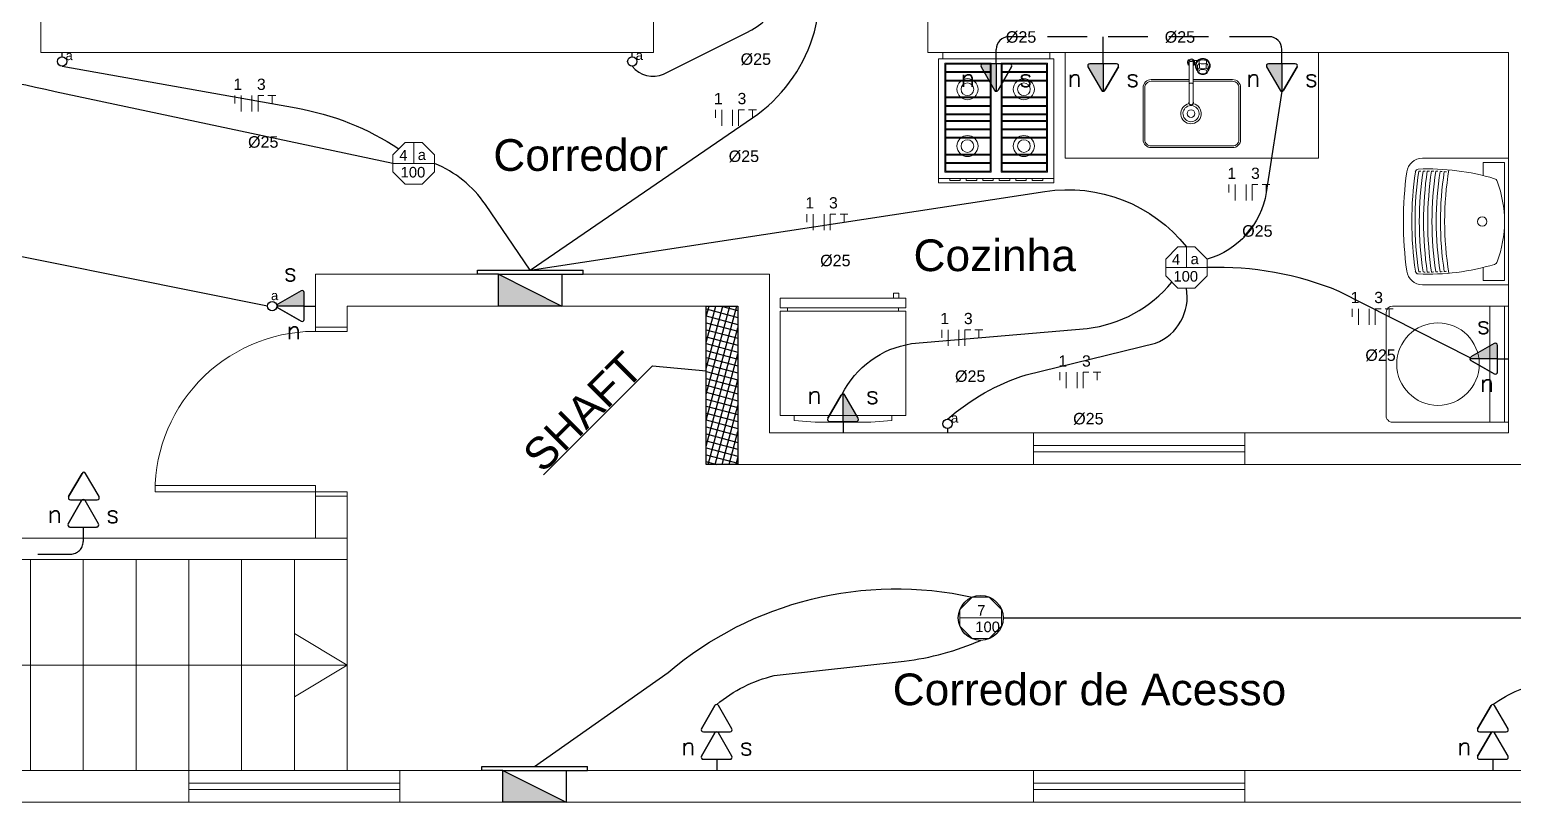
# Model space of a CAD drawing. Header units: millimetres. Extents: x 50 to 186, y -32 to 33.
# Drawn here: x 60.27 to 67.29, y 21.82 to 25.48 of the extents above; entities that cross this region are included whole.
import ezdxf

# ---------------------------------------------------------------- set-up
doc = ezdxf.new("R2010")
doc.units = ezdxf.units.MM
doc.linetypes.add('HIDDEN', pattern=[0.375, 0.25, -0.125])
doc.layers.get('0').update_dxf_attribs({"lineweight": 30})
for name, color, linetype in [('1 - Circuitos', 7, 'Continuous'), ('5 - Identificadores', 7, 'Continuous'), ('7 - Eletroduto', 6, 'Continuous'), ('8 - Pontos de luz', 5, 'Continuous'), ('Pontos de iluminação', 5, 'Continuous'), ('Pontos de Tomadas', 240, 'Continuous'), ('TEXTO', 7, 'Continuous')]:
    doc.layers.add(name, color=color, linetype=linetype)
for name, color, linetype, lineweight in [('3 - Cozinha', 160, 'Continuous', 20), ('4 - Edificação', 7, 'Continuous', 20), ('Portas', 251, 'Continuous', 9)]:
    doc.layers.add(name, color=color, linetype=linetype, lineweight=lineweight)
doc.styles.add('Arial0', font='arial.ttf', dxfattribs={"height": 3.14658})
doc.styles.add('ROMANS', font='ROMANS.SHX')
doc.styles.add('SEACAD_Arial', font='arial.ttf')
doc.styles.get("Standard").update_dxf_attribs({"font": 'arial.ttf'})
doc.styles.add('TEXTO_NOMEQUADRO', font='arial.ttf')

# ---------------------------------------------------------------- blocks, each defined once
blk = doc.blocks.new('CO-F4PB')
for p, q in [((0.2535, 0), (-0.2535, 0)), ((0.2535, 0), (-0.2535, 0)), ((-0.2535, 0), (-0.2535, -0.03)), ((0.2535, -0.03), (0.2535, 0)), ((-0.2735, -0.03), (-0.2735, -0.596)), ((0.2735, -0.03), (-0.2735, -0.03)), ((-0.2435, -0.05), (-0.2435, -0.566)), ((-0.0235, -0.05), (-0.2435, -0.05)), ((-0.0285, -0.055), (-0.2385, -0.055)), ((-0.2385, -0.055), (-0.2385, -0.09)), ((-0.0285, -0.055), (-0.0285, -0.09)), ((-0.0235, -0.05), (-0.0235, -0.566)), ((0.0235, -0.05), (0.0235, -0.566)), ((0.2435, -0.05), (0.0235, -0.05)), ((0.2385, -0.055), (0.0285, -0.055)), ((0.0285, -0.055), (0.0285, -0.09)), ((0.2385, -0.055), (0.2385, -0.09)), ((0.2435, -0.05), (0.2435, -0.566)), ((0.2735, -0.596), (0.2735, -0.03)), ((-0.0235, -0.09), (-0.2435, -0.09)), ((-0.0235, -0.095), (-0.2435, -0.095)), ((-0.0235, -0.13), (-0.2435, -0.13)), ((-0.0235, -0.135), (-0.2435, -0.135)), ((-0.2385, -0.095), (-0.2385, -0.13)), ((-0.2385, -0.135), (-0.2385, -0.21)), ((-0.0285, -0.095), (-0.0285, -0.13)), ((-0.0285, -0.135), (-0.0285, -0.21)), ((0.2435, -0.09), (0.0235, -0.09)), ((0.2435, -0.095), (0.0235, -0.095)), ((0.2435, -0.13), (0.0235, -0.13)), ((0.2435, -0.135), (0.0235, -0.135)), ((0.0285, -0.095), (0.0285, -0.13)), ((0.0285, -0.135), (0.0285, -0.21)), ((0.2385, -0.095), (0.2385, -0.13)), ((0.2385, -0.135), (0.2385, -0.21)), ((-0.0235, -0.21), (-0.2435, -0.21)), ((0.2435, -0.21), (0.0235, -0.21)), ((-0.0235, -0.215), (-0.2435, -0.215)), ((-0.0235, -0.25), (-0.2435, -0.25)), ((-0.0235, -0.255), (-0.2435, -0.255)), ((-0.2385, -0.215), (-0.2385, -0.25)), ((-0.2385, -0.255), (-0.2385, -0.29)), ((-0.0285, -0.215), (-0.0285, -0.25)), ((-0.0285, -0.255), (-0.0285, -0.29)), ((0.2435, -0.215), (0.0235, -0.215)), ((0.2435, -0.25), (0.0235, -0.25)), ((0.2435, -0.255), (0.0235, -0.255)), ((0.0285, -0.215), (0.0285, -0.25)), ((0.0285, -0.255), (0.0285, -0.29)), ((0.2385, -0.215), (0.2385, -0.25)), ((0.2385, -0.255), (0.2385, -0.29)), ((-0.0235, -0.29), (-0.2435, -0.29)), ((-0.0235, -0.295), (-0.2435, -0.295)), ((-0.2435, -0.321), (-0.0235, -0.321)), ((-0.2435, -0.326), (-0.0235, -0.326)), ((-0.2385, -0.295), (-0.2385, -0.321)), ((-0.2385, -0.326), (-0.2385, -0.361)), ((-0.0285, -0.295), (-0.0285, -0.321)), ((-0.0285, -0.326), (-0.0285, -0.361)), ((0.2435, -0.29), (0.0235, -0.29)), ((0.2435, -0.295), (0.0235, -0.295)), ((0.0235, -0.321), (0.2435, -0.321)), ((0.0235, -0.326), (0.2435, -0.326)), ((0.0285, -0.295), (0.0285, -0.321)), ((0.0285, -0.326), (0.0285, -0.361)), ((0.2385, -0.295), (0.2385, -0.321)), ((0.2385, -0.326), (0.2385, -0.361)), ((-0.2435, -0.361), (-0.0235, -0.361)), ((-0.2435, -0.366), (-0.0235, -0.366)), ((-0.2435, -0.401), (-0.0235, -0.401)), ((-0.2435, -0.406), (-0.0235, -0.406)), ((-0.2385, -0.366), (-0.2385, -0.401)), ((-0.2385, -0.406), (-0.2385, -0.481)), ((-0.0285, -0.366), (-0.0285, -0.401)), ((-0.0285, -0.406), (-0.0285, -0.481)), ((0.0235, -0.361), (0.2435, -0.361)), ((0.0235, -0.366), (0.2435, -0.366)), ((0.0235, -0.401), (0.2435, -0.401)), ((0.0235, -0.406), (0.2435, -0.406)), ((0.0285, -0.366), (0.0285, -0.401)), ((0.0285, -0.406), (0.0285, -0.481)), ((0.2385, -0.366), (0.2385, -0.401)), ((0.2385, -0.406), (0.2385, -0.481)), ((-0.2435, -0.481), (-0.0235, -0.481)), ((-0.2435, -0.486), (-0.0235, -0.486)), ((-0.2385, -0.486), (-0.2385, -0.521)), ((-0.0285, -0.486), (-0.0285, -0.521)), ((0.0235, -0.481), (0.2435, -0.481)), ((0.0235, -0.486), (0.2435, -0.486)), ((0.0285, -0.486), (0.0285, -0.521)), ((0.2385, -0.486), (0.2385, -0.521)), ((-0.2435, -0.521), (-0.0235, -0.521)), ((-0.2435, -0.526), (-0.0235, -0.526)), ((-0.2385, -0.526), (-0.2385, -0.561)), ((-0.2385, -0.561), (-0.0285, -0.561)), ((-0.0285, -0.526), (-0.0285, -0.561)), ((0.0235, -0.521), (0.2435, -0.521)), ((0.0235, -0.526), (0.2435, -0.526)), ((0.0285, -0.526), (0.0285, -0.561)), ((0.0285, -0.561), (0.2385, -0.561)), ((0.2385, -0.526), (0.2385, -0.561)), ((-0.2735, -0.596), (0.2735, -0.596)), ((-0.2735, -0.596), (-0.2735, -0.616)), ((-0.2735, -0.616), (0.2735, -0.616)), ((-0.2435, -0.566), (-0.0235, -0.566)), ((0.0235, -0.566), (0.2435, -0.566)), ((0.2735, -0.616), (0.2735, -0.596))]:
    blk.add_line(p, q)
for points in [[(-0.2204, -0.606), (-0.1704, -0.606), (-0.1704, -0.596), (-0.2204, -0.596)], [(-0.1422, -0.606), (-0.0922, -0.606), (-0.0922, -0.596), (-0.1422, -0.596)], [(-0.0641, -0.606), (-0.0141, -0.606), (-0.0141, -0.596), (-0.0641, -0.596)], [(0.0141, -0.606), (0.0641, -0.606), (0.0641, -0.596), (0.0141, -0.596)], [(0.0922, -0.606), (0.1422, -0.606), (0.1422, -0.596), (0.0922, -0.596)], [(0.1704, -0.606), (0.2204, -0.606), (0.2204, -0.596), (0.1704, -0.596)]]:
    blk.add_lwpolyline(points, close=True)
for centre, radius in [((-0.1308, -0.1735), 0.05), ((0.1362, -0.1735), 0.05), ((-0.1308, -0.1735), 0.03), ((0.1362, -0.1735), 0.03), ((-0.1308, -0.4425), 0.05), ((-0.1308, -0.4425), 0.03), ((0.1362, -0.4425), 0.05), ((0.1362, -0.4425), 0.03)]:
    blk.add_circle(centre, radius)
blk = doc.blocks.new('DUPLEX320PL')
for p, q in [((-0.058, -0.1246), (-0.058, -0.6181)), ((-0.058, -0.1246), (0.538, -0.1246)), ((0.538, -0.6181), (0.538, -0.1246)), ((0.538, -0.6181), (-0.058, -0.6181)), ((-0.023, -0.6181), (-0.023, -0.6338)), ((0.503, -0.6338), (0.503, -0.6181)), ((0.538, -0.6338), (-0.058, -0.6338)), ((-0.058, -0.6338), (-0.058, -0.6799)), ((-0.058, -0.6799), (0.538, -0.6799)), ((0.538, -0.6338), (0.538, -0.6799))]:
    blk.add_line(p, q)
blk.add_lwpolyline([(0.4713, -0.1246), (0.4713, -0.1005), (0.3713, -0.0932), (0.1087, -0.0932), (0.0087, -0.1005), (0.0087, -0.1246)])
blk.add_lwpolyline([(0.4797, -0.6799), (0.4797, -0.7042), (0.5039, -0.7042), (0.5039, -0.6799)], close=True)
blk = doc.blocks.new('TANQUE-02')
for p, q in [((-0.2995, 0), (0.2995, 0)), ((-0.2995, -0.4081), (-0.2995, 0)), ((0.2995, -0.4081), (0.2995, 0)), ((-0.2795, -0.02), (0.2795, -0.02)), ((-0.2795, -0.12), (-0.2795, -0.02)), ((0.2795, -0.12), (0.2795, -0.02)), ((-0.2795, -0.12), (-0.2174, -0.12)), ((0.2174, -0.12), (0.2795, -0.12))]:
    blk.add_line(p, q)
blk.add_circle((0, -0.1252), 0.0225)
for centre, radius, start, end in [((0.8453, -0.3818), 1.0945, 163.27799, 182.40527), ((-0.1837, -0.0726), 0.02, 110.23844, 163.27799), ((0, -0.5709), 0.5511, 90, 110.23844), ((0, -0.5709), 0.5511, 69.76156, 90), ((0.1837, -0.0726), 0.02, 16.72201, 69.76156), ((-0.8453, -0.3818), 1.0945, 357.59473, 16.72201), ((0, 1.2149), 1.518, 260.72256, 279.27744), ((0.8453, -0.3818), 1.0845, 177.52238, 178.05412), ((0, 1.2149), 1.578, 261.30532, 270), ((0.8453, -0.3818), 1.0845, 176.46036, 176.99114), ((0, 1.2149), 1.558, 261.22518, 270), ((0.8453, -0.3818), 1.0845, 175.40003, 175.93), ((0, 1.2149), 1.538, 261.15691, 270), ((0, 1.2149), 1.518, 270, 279.27744), ((0, 1.2149), 1.538, 270, 278.84309), ((0, 1.2149), 1.558, 270, 278.77482), ((0, 1.2149), 1.578, 270, 278.69468), ((-0.8453, -0.3818), 1.0845, 4.07, 4.59997), ((-0.8453, -0.3818), 1.0845, 3.00886, 3.53964), ((-0.8453, -0.3818), 1.0845, 1.94588, 2.47762), ((-0.2245, -0.4081), 0.075, 180, 262.08052), ((0.8453, -0.3818), 1.0845, 179.65272, 180.18684), ((0, 1.2149), 1.618, 261.49969, 270), ((0.8453, -0.3818), 1.0845, 180.72164, 181.25716), ((0.8453, -0.3818), 1.0845, 178.5864, 179.11926), ((0, 1.2149), 1.598, 261.39693, 270), ((0, 1.2149), 1.638, 261.61326, 270), ((0.8453, -0.3818), 1.0845, 181.79343, 182.3305), ((0, 1.2149), 1.598, 270, 278.60307), ((0, 1.2149), 1.618, 270, 278.50031), ((0, 1.2149), 1.638, 270, 278.38674), ((0.2245, -0.4081), 0.075, 277.91948, 0), ((-0.8453, -0.3818), 1.0845, 357.6695, 358.20657), ((-0.8453, -0.3818), 1.0845, 0.88074, 1.4136), ((-0.8453, -0.3818), 1.0845, 358.74284, 359.27836), ((-0.8453, -0.3818), 1.0845, 359.81316, 0.34728), ((-0.2332, -0.4271), 0.015, 182.40527, 261.87169), ((0, 1.2149), 1.658, 261.73735, 270), ((0, 1.2058), 1.6644, 261.87169, 270), ((0, 1.2058), 1.7044, 262.08052, 270), ((0, 1.2149), 1.658, 270, 278.26265), ((0, 1.2058), 1.6644, 270, 278.12831), ((0, 1.2058), 1.7044, 270, 277.91948), ((0.2332, -0.4271), 0.015, 278.12831, 357.59473)]:
    blk.add_arc(centre, radius, start, end)
blk = doc.blocks.new('A$C1AD15EB6')
for p, q in [((0.55, 0.58), (0, 0.58)), ((0, 0.03), (0, 0.58)), ((0.55, 0.03), (0.55, 0.58)), ((0.55, 0.5606), (0, 0.5606)), ((0.55, 0.4906), (0, 0.4906)), ((0.03, 0), (0.52, 0))]:
    blk.add_line(p, q)
for centre, start, end in [((0.03, 0.03), 180, 270), ((0.52, 0.03), 270, 0)]:
    blk.add_arc(centre, 0.03, start, end)
blk = doc.blocks.new('CUBA-COZ-02')
for p, q in [((-0.0095, 0.2452), (-0.0095, 0.2275)), ((-0.0095, 0.2275), (-0.0095, 0.0565)), ((0.0105, 0.2452), (0.0105, 0.2275)), ((0.0105, 0.2275), (0.0105, 0.0565)), ((0.0146, 0.2516), (0.031, 0.2516)), ((0.0146, 0.2316), (0.0209, 0.2316)), ((0.0305, 0.2026), (0.0305, 0.2242)), ((0.0379, 0.2522), (0.0379, 0.2367)), ((0.0399, 0.2163), (0.0399, 0.2377)), ((0.0712, 0.2163), (0.0712, 0.2377)), ((0.0731, 0.2522), (0.0731, 0.2367)), ((0.0805, 0.2026), (0.0805, 0.2242)), ((-0.0095, 0.0565), (-0.0095, 0.0516)), ((0.0105, 0.0565), (0.0105, 0.0516))]:
    blk.add_line(p, q)
for points in [[(-0.0095, 0.1611), (-0.1889, 0.1611, 0.414214), (-0.2269, 0.1231), (-0.2269, -0.1231, 0.414214), (-0.1889, -0.1611), (0.1969, -0.1611, 0.414214), (0.2349, -0.1231), (0.2349, 0.1231, 0.414214), (0.1969, 0.1611), (0.0105, 0.1611)], [(-0.0095, 0.1531), (-0.1889, 0.1531, 0.414214), (-0.2189, 0.1231), (-0.2189, -0.1231, 0.414214), (-0.1889, -0.1531), (0.1969, -0.1531, 0.414214), (0.2269, -0.1231), (0.2269, 0.1231, 0.414214), (0.1969, 0.1531), (0.0105, 0.1531)]]:
    blk.add_lwpolyline(points, format="xyb")
blk.add_lwpolyline([(0.0105, 0.0367, -7.502529), (-0.0095, 0.037, -0.133288)], format="xyb", close=True)
at = {"linetype": 'Continuous'}
for points in [[(0.0391, 0.2375, 0), (0.0361, 0.2353, 0), (0.0337, 0.2328, 0), (0.032, 0.2301, 0), (0.0309, 0.2272, 0), (0.0305, 0.2242, 0)], [(0.0389, 0.2157, 0), (0.0359, 0.2135, 0), (0.0335, 0.2109, 0), (0.0318, 0.2081, 0), (0.0308, 0.2052, 0), (0.0305, 0.2021, 0)], [(0.0805, 0.2242, 0), (0.0802, 0.2272, 0), (0.0791, 0.2301, 0), (0.0773, 0.2328, 0), (0.0749, 0.2353, 0), (0.0719, 0.2375, 0)], [(0.0805, 0.2026, 0), (0.0802, 0.2055, 0), (0.0791, 0.2084, 0), (0.0774, 0.2111, 0), (0.0751, 0.2136, 0), (0.0722, 0.2157, 0)], [(0.0305, 0.2021, 0), (0.0311, 0.1989, 0), (0.0324, 0.1959, 0), (0.0345, 0.193, 0), (0.0373, 0.1905, 0), (0.0407, 0.1884, 0), (0.0446, 0.1867, 0), (0.0488, 0.1856, 0), (0.0533, 0.185, 0), (0.0578, 0.185, 0), (0.0623, 0.1856, 0), (0.0665, 0.1867, 0), (0.0704, 0.1884, 0), (0.0738, 0.1905, 0), (0.0766, 0.193, 0), (0.0786, 0.1959, 0), (0.08, 0.1989, 0), (0.0805, 0.2021, 0)], [(0.075, 0.199, 0), (0.0746, 0.2011, 0), (0.0734, 0.2032, 0), (0.0715, 0.2051, 0), (0.0689, 0.2067, 0), (0.0658, 0.208, 0), (0.0623, 0.209, 0), (0.0585, 0.2095, 0), (0.0545, 0.2096, 0), (0.0506, 0.2093, 0), (0.0469, 0.2085, 0), (0.0436, 0.2074, 0), (0.0407, 0.2059, 0), (0.0385, 0.2041, 0), (0.0369, 0.2022, 0), (0.0362, 0.2, 0), (0.0362, 0.1979, 0), (0.0369, 0.1958, 0), (0.0385, 0.1938, 0), (0.0407, 0.192, 0), (0.0436, 0.1905, 0), (0.0469, 0.1894, 0), (0.0506, 0.1886, 0), (0.0545, 0.1883, 0), (0.0585, 0.1884, 0), (0.0623, 0.1889, 0), (0.0658, 0.1899, 0), (0.0689, 0.1912, 0), (0.0715, 0.1928, 0), (0.0734, 0.1947, 0), (0.0746, 0.1968, 0), (0.075, 0.199, 0)]]:
    blk.add_polyline3d(points, dxfattribs=at)
blk.add_circle((0, 0), 0.0182)
for centre, radius, start, end in [((0.0005, 0.2416), 0.0173, 35.41872, 234.58128), ((0.0005, 0.2416), 0.0126, 322.25181, 217.74819), ((0.0005, 0.2242), 0.0233, 64.55551, 115.44449), ((0.0005, 0.2416), 0.0173, 305.41872, 324.58128), ((0.0005, 0.2416), 0.0173, 324.58128, 35.41872), ((0.0555, 0.2266), 0.035, 315.56467, 224.43533), ((0.0555, 0.2266), 0.032, 321.37517, 218.62483), ((0.0555, 0.1725), 0.0816, 77.53823, 102.46177), ((0.04, 0.214), 0.002, 63.97489, 122.15591), ((0.0401, 0.2358), 0.002, 74.31395, 121.56748), ((0.0555, 0.2905), 0.0549, 254.31395, 285.68605), ((0.0555, 0.2459), 0.0335, 243.97489, 296.02511), ((0.0711, 0.214), 0.002, 57.84409, 116.02511), ((0.0709, 0.2358), 0.002, 58.43251, 105.68606), ((0.0005, 0.1207), 0.0233, 64.55551, 115.44449), ((0, 0), 0.0482, 101.34386, 77.38563), ((0.0005, 0.0516), 0.0112, 153.72082, 26.27918), ((0.0005, 0.0516), 0.01, 180, 0)]:
    blk.add_arc(centre, radius, start, end)
blk = doc.blocks.new('ponto de luz')
at = {"color": 5, "linetype": 'Continuous', "lineweight": 15, "true_color": 0x000005}
blk.add_lwpolyline([(63.6396, -13.7603), (63.5583, -13.7603), (63.5009, -13.8188), (63.5009, -13.8984), (63.5583, -13.9569), (63.6396, -13.9569), (63.698, -13.8984), (63.698, -13.8188)], close=True, dxfattribs=at)
for points in [[(63.5995, -13.8589), (63.5995, -13.7603), (63.5995, -13.7603)], [(63.698, -13.8589), (63.5009, -13.8589), (63.5009, -13.8589)]]:
    blk.add_lwpolyline(points, dxfattribs=at)
at = {"layer": '1 - Circuitos'}
blk.add_attdef('N', (63.5309, -13.8452), '', height=0.05, dxfattribs=at)
at = {"layer": '5 - Identificadores', "flags": 4}
for tag, p in [('R', (63.6187, -13.8426)), ('S', (63.5376, -13.9254))]:
    blk.add_attdef(tag, p, '', height=0.05, dxfattribs=at)
blk = doc.blocks.new('Sensor')
at = {"color": 5, "linetype": 'Continuous', "lineweight": 15, "true_color": 0x000005}
blk.add_lwpolyline([(63.6396, -14.1566), (63.5583, -14.1566), (63.5009, -14.215), (63.5009, -14.2947), (63.5583, -14.3531), (63.6396, -14.3531), (63.698, -14.2947), (63.698, -14.215)], close=True, dxfattribs=at)
blk.add_lwpolyline([(63.698, -14.2551), (63.5009, -14.2551), (63.5009, -14.2551)], dxfattribs=at)
at = {"layer": '8 - Pontos de luz'}
blk.add_circle((63.5995, -14.2551), 0.1064, dxfattribs=at)
at = {"layer": '5 - Identificadores'}
for tag, p in [('N', (63.5826, -14.2443)), ('S', (63.5739, -14.3226))]:
    blk.add_attdef(tag, p, '', height=0.05, dxfattribs=at)

msp = doc.modelspace()

# ---------------------------------------------------------------- hatches: boundary and pattern name
at = {"layer": '7 - Eletroduto'}
h = msp.add_hatch(color=256, dxfattribs=at)
h.dxf.hatch_style = 1
h.paths.add_polyline_path([(62.4876, 24.1744), (62.7876, 24.1744), (62.4876, 24.3244)])
h = msp.add_hatch(dxfattribs=at)
h.set_pattern_fill('ANSI37', color=256, scale=0.01, angle=300)
h.set_pattern_definition([(345, (53.420826, 21.824383), (0.0082175, 0.030668145), []), (75, (53.420826, 21.824383), (-0.030668145, 0.0082175), [])])
h.paths.add_polyline_path([(63.4708, 23.4244), (63.6208, 23.4244), (63.6208, 24.1744), (63.4708, 24.1744)])
h = msp.add_hatch(color=256, dxfattribs=at)
h.dxf.hatch_style = 1
h.paths.add_polyline_path([(62.5082, 21.8244), (62.8082, 21.8244), (62.5082, 21.9744)])
at = {"layer": 'Pontos de Tomadas'}
h = msp.add_hatch(color=256, dxfattribs=at)
h.dxf.hatch_style = 1
h.paths.add_polyline_path([(64.8359, 25.196, 0.268035), (64.8443, 25.1911), (64.8443, 25.3208), (64.7808, 25.3208, 0.577243), (64.7723, 25.3061)])
h = msp.add_hatch(color=256, dxfattribs=at)
h.dxf.hatch_style = 1
h.paths.add_polyline_path([(65.3422, 25.196, 0.268035), (65.3506, 25.1911), (65.3506, 25.3208), (65.2871, 25.3208, 0.577243), (65.2786, 25.3061)])
h = msp.add_hatch(color=256, dxfattribs=at)
h.dxf.hatch_style = 1
h.paths.add_polyline_path([(66.1884, 25.196, 0.268035), (66.1968, 25.1911), (66.1968, 25.3208), (66.1333, 25.3208, 0.577243), (66.1248, 25.3061)])
h = msp.add_hatch(color=256, dxfattribs=at)
h.dxf.hatch_style = 1
h.paths.add_polyline_path([(61.4424, 24.1828, 0.268035), (61.4375, 24.1744), (61.5672, 24.1744), (61.5672, 24.2379, 0.577243), (61.5526, 24.2464)])
h = msp.add_hatch(color=256, dxfattribs=at)
h.dxf.hatch_style = 1
h.paths.add_polyline_path([(67.0924, 23.933, 0.268035), (67.0875, 23.9245), (67.2172, 23.9245), (67.2172, 23.9881, 0.577243), (67.2026, 23.9965)])
h = msp.add_hatch(color=256, dxfattribs=at)
h.dxf.hatch_style = 1
h.paths.add_polyline_path([(64.1273, 23.7528, 0.268035), (64.1188, 23.7577), (64.1188, 23.628), (64.1824, 23.628, 0.577243), (64.1908, 23.6426)])

# ---------------------------------------------------------------- linework, layer by layer
at = {"layer": '1 - Circuitos', "color": 7, "linetype": 'Continuous', "lineweight": 15, "true_color": 0x000007}
for points in [[(61.2382, 25.1332), (61.2382, 25.171), (61.2382, 25.171)], [(61.2685, 25.0954), (61.2685, 25.171), (61.2685, 25.171)], [(61.3197, 25.0954), (61.3197, 25.171), (61.3197, 25.171)], [(61.3762, 25.171), (61.3485, 25.171), (61.3485, 25.0954)], [(61.3957, 25.171), (61.4328, 25.171), (61.4148, 25.171), (61.4148, 25.1328)], [(63.5142, 25.0657), (63.5142, 25.1035), (63.5142, 25.1035)], [(63.5444, 25.0279), (63.5444, 25.1035), (63.5444, 25.1035)], [(63.5957, 25.0279), (63.5957, 25.1035), (63.5957, 25.1035)], [(63.6522, 25.1035), (63.6245, 25.1035), (63.6245, 25.0279)], [(63.6717, 25.1035), (63.7087, 25.1035), (63.6908, 25.1035), (63.6908, 25.0654)], [(65.9458, 24.7118), (65.9458, 24.7496), (65.9458, 24.7496)], [(65.976, 24.674), (65.976, 24.7496), (65.976, 24.7496)], [(66.0273, 24.674), (66.0273, 24.7496), (66.0273, 24.7496)], [(66.0838, 24.7496), (66.0561, 24.7496), (66.0561, 24.674)], [(66.1033, 24.7496), (66.1403, 24.7496), (66.1224, 24.7496), (66.1224, 24.7114)], [(63.9474, 24.572), (63.9474, 24.6098), (63.9474, 24.6098)], [(63.9776, 24.5342), (63.9776, 24.6098), (63.9776, 24.6098)], [(64.0288, 24.5342), (64.0288, 24.6098), (64.0288, 24.6098)], [(64.0854, 24.6098), (64.0577, 24.6098), (64.0577, 24.5342)], [(64.1048, 24.6098), (64.1419, 24.6098), (64.1239, 24.6098), (64.1239, 24.5717)], [(66.5291, 24.1238), (66.5291, 24.1616), (66.5291, 24.1616)], [(66.5593, 24.086), (66.5593, 24.1616), (66.5593, 24.1616)], [(66.6106, 24.086), (66.6106, 24.1616), (66.6106, 24.1616)], [(66.6671, 24.1616), (66.6394, 24.1616), (66.6394, 24.086)], [(66.6866, 24.1616), (66.7236, 24.1616), (66.7057, 24.1616), (66.7057, 24.1234)], [(64.586, 24.0243), (64.586, 24.0622), (64.586, 24.0622)], [(64.6163, 23.9865), (64.6163, 24.0622), (64.6163, 24.0622)], [(64.6675, 23.9865), (64.6675, 24.0622), (64.6675, 24.0622)], [(64.724, 24.0622), (64.6963, 24.0622), (64.6963, 23.9865)], [(64.7435, 24.0622), (64.7806, 24.0622), (64.7626, 24.0622), (64.7626, 24.024)], [(65.1455, 23.8232), (65.1455, 23.861), (65.1455, 23.861)], [(65.1757, 23.7854), (65.1757, 23.861), (65.1757, 23.861)], [(65.2269, 23.7854), (65.2269, 23.861), (65.2269, 23.861)], [(65.2835, 23.861), (65.2558, 23.861), (65.2558, 23.7854)], [(65.3029, 23.861), (65.34, 23.861), (65.322, 23.861), (65.322, 23.8228)]]:
    msp.add_lwpolyline(points, dxfattribs=at)
at = {"layer": '3 - Cozinha'}
msp.add_lwpolyline([(65.1708, 24.8744), (66.3708, 24.8744), (66.3708, 25.3744), (65.1708, 25.3744)], close=True, dxfattribs=at)
msp.add_circle((66.9361, 23.8994), 0.1953, dxfattribs=at)
at = {"layer": '4 - Edificação'}
for p, q in [((60.3208, 29.5244), (60.3208, 25.3744)), ((63.2208, 25.3744), (63.2208, 25.5744)), ((64.5208, 25.5744), (64.5208, 25.3744)), ((60.3208, 25.3744), (63.2208, 25.3744)), ((64.5208, 25.3744), (67.2708, 25.3744)), ((67.2708, 25.3744), (67.2708, 23.5744)), ((61.6208, 24.3244), (63.7708, 24.3244)), ((61.6208, 24.3244), (61.6208, 24.0744)), ((63.7708, 24.3244), (63.7708, 23.5744)), ((63.6208, 24.1744), (61.7708, 24.1744)), ((61.7708, 24.1744), (61.7708, 24.0744)), ((67.2708, 23.5744), (63.7708, 23.5744)), ((63.6208, 23.4244), (70.5408, 23.4244)), ((61.6208, 23.2744), (61.7708, 23.2744)), ((61.6208, 23.2744), (61.6208, 23.0744)), ((61.7708, 23.2744), (61.7708, 23.0744)), ((57.2708, 23.0744), (61.7708, 23.0744)), ((61.7708, 21.9744), (61.7708, 23.0744)), ((61.7708, 22.9744), (57.2708, 22.9744)), ((60.2708, 22.9744), (60.2708, 21.9744)), ((60.5208, 22.9744), (60.5208, 21.9744)), ((60.7708, 22.9744), (60.7708, 21.9744)), ((61.0208, 22.9744), (61.0208, 21.9744)), ((61.2708, 22.9744), (61.2708, 21.9744)), ((61.5208, 22.9744), (61.5208, 21.9744)), ((61.7708, 22.4744), (61.5208, 22.6244)), ((61.7708, 22.4744), (57.2708, 22.4744)), ((61.7708, 22.4744), (61.5208, 22.3244)), ((55.8208, 21.9744), (61.6708, 21.9744)), ((61.6708, 21.9744), (73.7708, 21.9744)), ((55.6708, 21.8244), (80.4208, 21.8244))]:
    msp.add_line(p, q, dxfattribs=at)
at = {"layer": '4 - Edificação', "color": 252}
msp.add_lwpolyline([(53.5708, 21.8244), (80.5708, 21.8244), (80.5708, 29.8244), (53.5708, 29.8244)], close=True, dxfattribs=at)
at = {"layer": '7 - Eletroduto', "linetype": 'HIDDEN', "ltscale": 0.75}
for p, q in [((66.1368, 25.4494), (64.9043, 25.4494)), ((58.5808, 22.9994), (60.4608, 22.9994))]:
    msp.add_line(p, q, dxfattribs=at)
at = {"layer": '7 - Eletroduto'}
for p, q in [((65.3506, 25.3744), (65.3506, 25.4494)), ((64.8443, 25.3744), (64.8443, 25.3894)), ((66.1968, 25.3744), (66.1968, 25.3894)), ((62.3876, 24.3244), (62.3876, 24.3444)), ((62.3876, 24.3444), (62.8876, 24.3444)), ((62.4876, 24.3244), (62.3876, 24.3244)), ((62.4876, 24.3244), (62.7876, 24.3244)), ((62.4876, 24.1744), (62.4876, 24.3244)), ((62.4876, 24.3244), (62.7876, 24.1744)), ((62.7876, 24.3244), (62.7876, 24.1744)), ((62.7876, 24.3244), (62.8876, 24.3244)), ((62.8876, 24.3244), (62.8876, 24.3444)), ((62.7876, 24.1744), (62.4876, 24.1744)), ((63.4708, 24.1744), (63.6208, 24.1744)), ((63.4708, 23.4244), (63.4708, 24.1744)), ((63.6208, 24.1744), (63.6208, 23.4244)), ((63.6208, 24.1744), (63.6208, 23.4244)), ((62.6997, 23.3748), (63.2158, 23.891)), ((63.2158, 23.891), (63.4708, 23.8671)), ((63.6208, 23.4244), (63.4708, 23.4244)), ((60.5208, 23.0744), (60.5208, 23.0594)), ((64.8772, 22.6976), (67.6644, 22.6976)), ((62.4082, 21.9744), (62.4082, 21.9944)), ((62.4082, 21.9944), (62.9082, 21.9944)), ((62.9082, 21.9744), (62.9082, 21.9944)), ((62.5082, 21.9744), (62.4082, 21.9744)), ((62.5082, 21.9744), (62.8082, 21.9744)), ((62.5082, 21.8244), (62.5082, 21.9744)), ((62.5082, 21.9744), (62.8082, 21.8244)), ((62.8082, 21.9744), (62.8082, 21.8244)), ((62.8082, 21.9744), (62.9082, 21.9744)), ((62.8082, 21.8244), (62.5082, 21.8244))]:
    msp.add_line(p, q, dxfattribs=at)
for points in [[(62.6376, 24.3444), (63.6908, 25.0654, 0.339125), (63.9695, 25.9163, 9.011716)], [(63.1208, 25.3104, 0.343618), (63.269, 25.2724), (63.6598, 25.4676, 0.328108), (63.8704, 25.8578, -2.07484)], [(60.4208, 25.3104), (61.5287, 25.1125, -0.10122), (62.0159, 24.9187, 0.298557)], [(61.9872, 24.8494), (60.3874, 25.1884, 0.109232), (58.8943, 25.2232, -7.927458)], [(61.3935, 24.1741), (59.6947, 24.5139, -0.234093), (58.8651, 25.1541, -1.599991)], [(66.1968, 25.1911), (66.1224, 24.7114, -0.293063), (65.8438, 24.3965, -9.779633)], [(62.6376, 24.3444), (62.425, 24.655, 0.146518), (62.1844, 24.8494, 1.489882)], [(62.6376, 24.3444), (65.0745, 24.717, -0.268224), (65.7452, 24.455, 0.480889)], [(67.0889, 23.9296), (66.4685, 24.2434, 0.106816), (65.8438, 24.3564, 1.065772)], [(64.1154, 23.7571, -0.244238), (64.4429, 23.9961), (65.2742, 24.0686, 0.196553), (65.6753, 24.2876, -2.8139)], [(64.6136, 23.6384, -0.104065), (64.9863, 23.8483), (65.599, 23.9984, 0.359406), (65.7447, 24.2584, -3.309272)], [(62.6582, 21.9944), (63.2903, 22.4396, -0.233677), (64.7307, 22.7962, -24.147978)], [(63.5208, 22.2873, -0.11691), (63.7934, 22.4246), (64.4082, 22.4927, 0.071349), (64.7708, 22.5912, -0.206706)], [(67.1958, 22.2873, -0.103839), (67.4511, 22.3976), (67.6907, 22.4506, 0.348968), (67.7708, 22.5912, 17.605746)]]:
    msp.add_lwpolyline(points, format="xyb", dxfattribs=at)
for centre, start, end in [((64.9043, 25.3894), 90, 180), ((66.1368, 25.3894), 0, 90)]:
    msp.add_arc(centre, 0.06, start, end, dxfattribs=at)
at = {"layer": '7 - Eletroduto', "linetype": 'HIDDEN', "ltscale": 0.75}
msp.add_arc((60.4608, 23.0594), 0.06, 270, 0, dxfattribs=at)
at = {"layer": 'Pontos de Tomadas'}
for p, q in [((60.4208, 25.3544), (60.4208, 25.3744)), ((63.1208, 25.3544), (63.1208, 25.3744)), ((64.8443, 25.3208), (64.8443, 25.3744)), ((65.3506, 25.3208), (65.3506, 25.3744)), ((66.1968, 25.3208), (66.1968, 25.3744)), ((64.7723, 25.3061), (64.8359, 25.196)), ((64.9079, 25.3208), (64.7808, 25.3208)), ((64.8443, 25.3208), (64.8443, 25.1911)), ((64.9163, 25.3061), (64.8528, 25.196)), ((64.8528, 25.196), (64.9163, 25.3061)), ((64.8528, 25.196), (64.9163, 25.3061)), ((65.2786, 25.3061), (65.3422, 25.196)), ((65.4142, 25.3208), (65.2871, 25.3208)), ((65.3506, 25.3208), (65.3506, 25.1911)), ((65.4226, 25.3061), (65.3591, 25.196)), ((65.3591, 25.196), (65.4226, 25.3061)), ((65.3591, 25.196), (65.4226, 25.3061)), ((66.1248, 25.3061), (66.1884, 25.196)), ((66.2604, 25.3208), (66.1333, 25.3208)), ((66.1968, 25.3208), (66.1968, 25.1911)), ((66.2688, 25.3061), (66.2053, 25.196)), ((66.2053, 25.196), (66.2688, 25.3061)), ((66.2053, 25.196), (66.2688, 25.3061)), ((61.5526, 24.2464), (61.4424, 24.1828)), ((61.5672, 24.1744), (61.4375, 24.1744)), ((61.5672, 24.1108), (61.5672, 24.2379)), ((61.5672, 24.1744), (61.6208, 24.1744)), ((61.5526, 24.1024), (61.4424, 24.1659)), ((61.4424, 24.1659), (61.5526, 24.1024)), ((61.4424, 24.1659), (61.5526, 24.1024)), ((67.2026, 23.9965), (67.0924, 23.933)), ((67.2172, 23.861), (67.2172, 23.9881)), ((67.2172, 23.9245), (67.0875, 23.9245)), ((67.2026, 23.8525), (67.0924, 23.9161)), ((67.0924, 23.9161), (67.2026, 23.8525)), ((67.0924, 23.9161), (67.2026, 23.8525)), ((67.2172, 23.9245), (67.2708, 23.9245)), ((64.0468, 23.6426), (64.1104, 23.7528)), ((64.1104, 23.7528), (64.0468, 23.6426)), ((64.1104, 23.7528), (64.0468, 23.6426)), ((64.1188, 23.628), (64.1188, 23.7577)), ((64.1908, 23.6426), (64.1273, 23.7528)), ((64.0553, 23.628), (64.1824, 23.628)), ((64.1188, 23.628), (64.1188, 23.5744)), ((64.6136, 23.5944), (64.6136, 23.5744)), ((60.4516, 23.2719), (60.5152, 23.382)), ((60.5152, 23.382), (60.4516, 23.2719)), ((60.5152, 23.382), (60.4516, 23.2719)), ((60.5956, 23.2719), (60.5321, 23.382)), ((60.4601, 23.2573), (60.5872, 23.2573)), ((60.4488, 23.1426), (60.5124, 23.2528)), ((60.5124, 23.2528), (60.4488, 23.1426)), ((60.5124, 23.2528), (60.4488, 23.1426)), ((60.5928, 23.1426), (60.5293, 23.2528)), ((60.4573, 23.128), (60.5844, 23.128)), ((60.5208, 23.128), (60.5208, 23.0744)), ((63.4488, 22.1723), (63.5124, 22.2825)), ((63.5124, 22.2825), (63.4488, 22.1723)), ((63.5124, 22.2825), (63.4488, 22.1723)), ((63.5928, 22.1723), (63.5293, 22.2825)), ((67.1238, 22.1723), (67.1874, 22.2825)), ((67.1874, 22.2825), (67.1238, 22.1723)), ((67.1874, 22.2825), (67.1238, 22.1723)), ((67.2678, 22.1723), (67.2043, 22.2825)), ((63.4488, 22.0426), (63.5124, 22.1528)), ((63.5124, 22.1528), (63.4488, 22.0426)), ((63.5124, 22.1528), (63.4488, 22.0426)), ((63.4573, 22.1577), (63.5844, 22.1577)), ((63.5928, 22.0426), (63.5293, 22.1528)), ((67.1238, 22.0426), (67.1874, 22.1528)), ((67.1874, 22.1528), (67.1238, 22.0426)), ((67.1874, 22.1528), (67.1238, 22.0426)), ((67.1323, 22.1577), (67.2594, 22.1577)), ((67.2678, 22.0426), (67.2043, 22.1528)), ((63.4573, 22.028), (63.5844, 22.028)), ((63.5208, 22.028), (63.5208, 21.9744)), ((67.1323, 22.028), (67.2594, 22.028)), ((67.1958, 22.028), (67.1958, 21.9744))]:
    msp.add_line(p, q, dxfattribs=at)
for centre in [(60.4208, 25.3324), (63.1208, 25.3324), (61.4155, 24.1741), (64.6136, 23.6164)]:
    msp.add_circle(centre, 0.022, dxfattribs=at)
for centre, start, end in [((64.7808, 25.311), 90, 209.98164), ((64.9079, 25.311), 330.01836, 90), ((65.2871, 25.311), 90, 209.98164), ((65.4142, 25.311), 330.01836, 90), ((66.1333, 25.311), 90, 209.98164), ((66.2604, 25.311), 330.01836, 90), ((64.8443, 25.2008), 209.98164, 330.01836), ((65.3506, 25.2008), 209.98164, 330.01836), ((66.1968, 25.2008), 209.98164, 330.01836), ((61.5575, 24.2379), 0, 119.98164), ((61.4473, 24.1744), 119.98164, 240.01836), ((61.5575, 24.1108), 240.01836, 0), ((67.2075, 23.9881), 0, 119.98164), ((67.0973, 23.9245), 119.98164, 240.01836), ((67.2075, 23.861), 240.01836, 0), ((64.1188, 23.7479), 29.98164, 150.01836), ((64.0553, 23.6378), 150.01836, 270), ((64.1824, 23.6378), 270, 29.98164), ((60.5236, 23.3772), 29.98164, 150.01836), ((60.4601, 23.267), 150.01836, 270), ((60.5208, 23.2479), 29.98164, 150.01836), ((60.5872, 23.267), 270, 29.98164), ((60.4573, 23.1378), 150.01836, 270), ((60.5844, 23.1378), 270, 29.98164), ((63.5208, 22.2776), 29.98164, 150.01836), ((67.1958, 22.2776), 29.98164, 150.01836), ((63.4573, 22.1674), 150.01836, 270), ((63.5208, 22.1479), 29.98164, 150.01836), ((63.5844, 22.1674), 270, 29.98164), ((67.1323, 22.1674), 150.01836, 270), ((67.1958, 22.1479), 29.98164, 150.01836), ((67.2594, 22.1674), 270, 29.98164), ((63.4573, 22.0378), 150.01836, 270), ((63.5844, 22.0378), 270, 29.98164), ((67.1323, 22.0378), 150.01836, 270), ((67.2594, 22.0378), 270, 29.98164)]:
    msp.add_arc(centre, 0.00975, start, end, dxfattribs=at)
at = {"layer": 'Portas'}
for p, q in [((66.0208, 23.5144), (65.0208, 23.5144)), ((66.0208, 23.4844), (65.0208, 23.4844)), ((62.0208, 21.9144), (61.0208, 21.9144)), ((62.0208, 21.8844), (61.0208, 21.8844)), ((66.0208, 21.9144), (65.0208, 21.9144)), ((66.0208, 21.8844), (65.0208, 21.8844))]:
    msp.add_line(p, q, dxfattribs=at)
for points in [[(61.6208, 24.0744), (61.7708, 24.0744), (61.7708, 24.0544), (61.6208, 24.0544)], [(66.0208, 23.5744), (65.0208, 23.5744), (65.0208, 23.4244), (66.0208, 23.4244)], [(61.6208, 23.2944), (61.6208, 23.3244), (60.8608, 23.3244), (60.8608, 23.2944)], [(61.6208, 23.2944), (61.7708, 23.2944), (61.7708, 23.2744), (61.6208, 23.2744)], [(62.0208, 21.9744), (61.0208, 21.9744), (61.0208, 21.8244), (62.0208, 21.8244)], [(66.0208, 21.9744), (65.0208, 21.9744), (65.0208, 21.8244), (66.0208, 21.8244)]]:
    msp.add_lwpolyline(points, close=True, dxfattribs=at)
msp.add_arc((61.6208, 23.2944), 0.76, 87.73774, 180, dxfattribs=at)

# ---------------------------------------------------------------- block references
at = {"layer": '3 - Cozinha', "xscale": -1}
msp.add_blockref('CO-F4PB', (64.8443, 25.3744), dxfattribs=at)
at = {"layer": '3 - Cozinha', "color": 0, "rotation": 359.99938861993}
msp.add_blockref('CUBA-COZ-02', (65.7668, 25.0854), dxfattribs=at)
at = {"layer": '3 - Cozinha', "color": 0, "extrusion": (0, 0, -1), "xscale": -1, "zscale": -1, "rotation": 90}
msp.add_blockref('TANQUE-02', (-67.2708, 24.5744), dxfattribs=at)
at = {"layer": '3 - Cozinha', "xscale": -1, "rotation": 180}
msp.add_blockref('DUPLEX320PL', (63.8788, 23.5312), dxfattribs=at)
at = {"layer": '3 - Cozinha', "rotation": 270}
msp.add_blockref('A$C1AD15EB6', (66.6908, 24.1744), dxfattribs=at)
at = {"layer": 'Pontos de iluminação', "color": 2}
ref = msp.add_blockref('ponto de luz', (-1.5136, 38.7083), dxfattribs=at)
ref.add_attrib('S', '100', (62.024, 24.7829), dxfattribs={"layer": '5 - Identificadores', "height": 0.05})
ref.add_attrib('R', 'a', (62.105, 24.8656), dxfattribs={"layer": '5 - Identificadores', "height": 0.05})
ref.add_attrib('N', '4', (62.0172, 24.8631), dxfattribs={"layer": '1 - Circuitos', "height": 0.05})
ref = msp.add_blockref('ponto de luz', (2.1458, 38.2153), dxfattribs=at)
ref.add_attrib('S', '100', (65.6834, 24.29), dxfattribs={"layer": '5 - Identificadores', "height": 0.05})
ref.add_attrib('R', 'a', (65.7644, 24.3727), dxfattribs={"layer": '5 - Identificadores', "height": 0.05})
ref.add_attrib('N', '4', (65.6767, 24.3702), dxfattribs={"layer": '1 - Circuitos', "height": 0.05})
at = {"layer": 'Pontos de iluminação'}
msp.add_blockref('Sensor', (1.1714, 36.9527), dxfattribs=at).add_auto_attribs({'S': '100', 'N': '7'})

# ---------------------------------------------------------------- texts
at = {"layer": '1 - Circuitos', "color": 1, "true_color": 0x000001, "style": 'Arial0'}
for p in [(64.8899, 25.421), (65.6421, 25.421), (63.6339, 25.3163), (61.3013, 24.9239), (63.5773, 24.8564), (66.0089, 24.5025), (64.0105, 24.3627), (66.5922, 23.9144), (64.6491, 23.815), (65.2086, 23.6138)]:
    msp.add_text('Ø25', height=0.05451, dxfattribs=at).set_placement(p)
at = {"layer": '1 - Circuitos', "color": 7, "true_color": 0x000007, "style": 'Arial0'}
for s, p in [('1', (61.2316, 25.1975)), ('3', (61.3433, 25.1975)), ('1', (63.5076, 25.13)), ('3', (63.6193, 25.13)), ('1', (65.9392, 24.7761)), ('3', (66.0509, 24.7761)), ('1', (63.9408, 24.6363)), ('3', (64.0524, 24.6363)), ('1', (66.5225, 24.1881)), ('3', (66.6342, 24.1881)), ('1', (64.5794, 24.0886)), ('3', (64.6911, 24.0886)), ('1', (65.1389, 23.8874)), ('3', (65.2505, 23.8874))]:
    msp.add_text(s, height=0.0534, dxfattribs=at).set_placement(p)
at = {"layer": '5 - Identificadores'}
for s, height, style, p in [('a', 0.044, 'SEACAD_Arial', (60.4372, 25.3386)), ('a', 0.044, 'SEACAD_Arial', (63.1372, 25.3397)), ('n', 0.0858, 'ROMANS', (64.6745, 25.2125)), ('s', 0.0858, 'ROMANS', (64.9525, 25.2125)), ('n', 0.0858, 'ROMANS', (65.1808, 25.2125)), ('s', 0.0858, 'ROMANS', (65.4588, 25.2125)), ('n', 0.0858, 'ROMANS', (66.027, 25.2125)), ('s', 0.0858, 'ROMANS', (66.305, 25.2125)), ('s', 0.0858, 'ROMANS', (61.4701, 24.2927)), ('a', 0.044, 'SEACAD_Arial', (61.41, 24.2023)), ('s', 0.0858, 'ROMANS', (67.1201, 24.0429)), ('n', 0.0858, 'ROMANS', (61.4832, 24.0181)), ('n', 0.0858, 'ROMANS', (67.1332, 23.7683)), ('n', 0.0858, 'ROMANS', (63.949, 23.7111)), ('s', 0.0858, 'ROMANS', (64.227, 23.7111)), ('a', 0.044, 'SEACAD_Arial', (64.63, 23.6226)), ('n', 0.0858, 'ROMANS', (60.351, 23.1475)), ('s', 0.0858, 'ROMANS', (60.629, 23.1475)), ('n', 0.0858, 'ROMANS', (63.351, 22.0475)), ('s', 0.0858, 'ROMANS', (63.629, 22.0475)), ('n', 0.0858, 'ROMANS', (67.026, 22.0475))]:
    msp.add_text(s, height=height, dxfattribs=dict(at, style=style)).set_placement(p)
at = {"layer": '7 - Eletroduto', "insert": (62.59, 23.4845), "char_height": 0.15, "attachment_point": 1, "rotation": 45}
msp.add_mtext_dynamic_manual_height_columns('SHAFT', width=0.729933, gutter_width=0.75, heights=[0], dxfattribs=at)
at = {"layer": 'TEXTO', "char_height": 0.15, "attachment_point": 1, "style": 'TEXTO_NOMEQUADRO'}
for s, insert, width in [('{\\C252;Corredor}', (62.4628, 24.9643), 0.854225), ('{\\C252;Cozinha}', (64.4527, 24.4895), 0.854225), ('{\\C252;Corredor de Acesso}', (64.354, 22.4342), 2.100123)]:
    msp.add_mtext(s, dxfattribs=dict(at, insert=insert, width=width))

doc.saveas('drawing.dxf')
